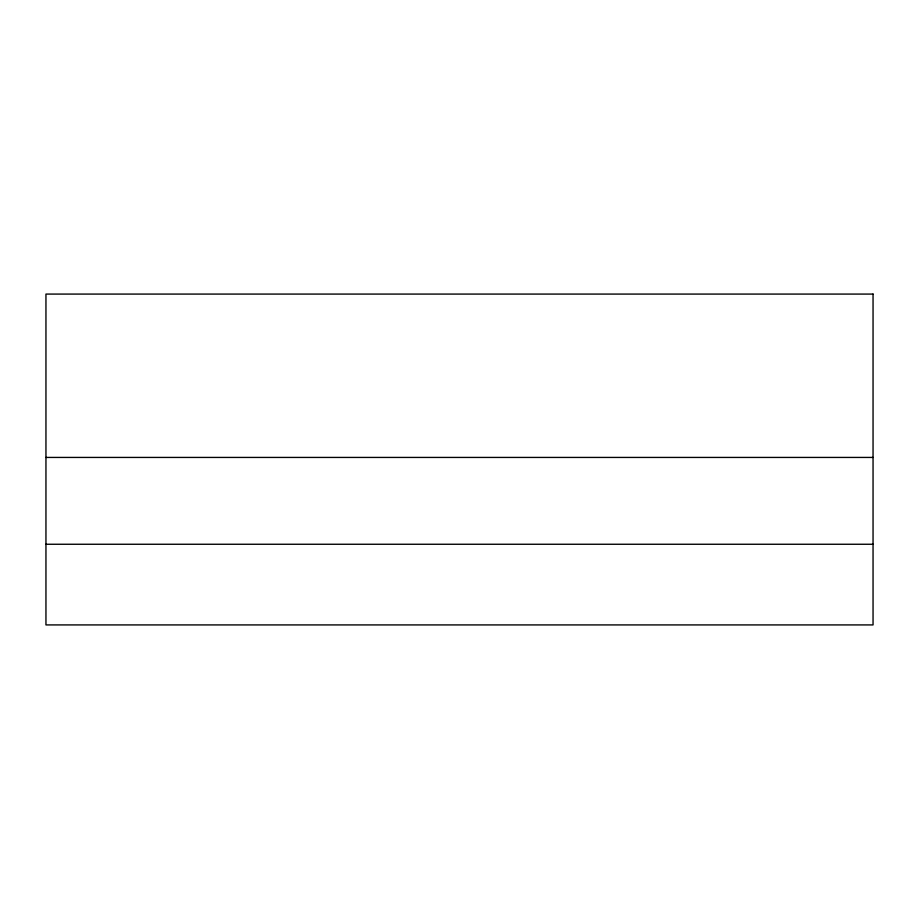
<?xml version="1.0" encoding="UTF-8"?>
<svg xmlns="http://www.w3.org/2000/svg" width="919" height="919" viewBox="0 0 919 919"><rect width="100%" height="100%" fill="white"/><g stroke="black" fill="none" stroke-linecap="round" stroke-linejoin="round"><path stroke-width="1.38" d="M45.95 457.432L873.05 457.432M45.95 544.255L873.05 544.255M873.05 294.08L45.95 294.08L45.95 624.92L873.05 624.92L873.05 294.08"/></g></svg>
